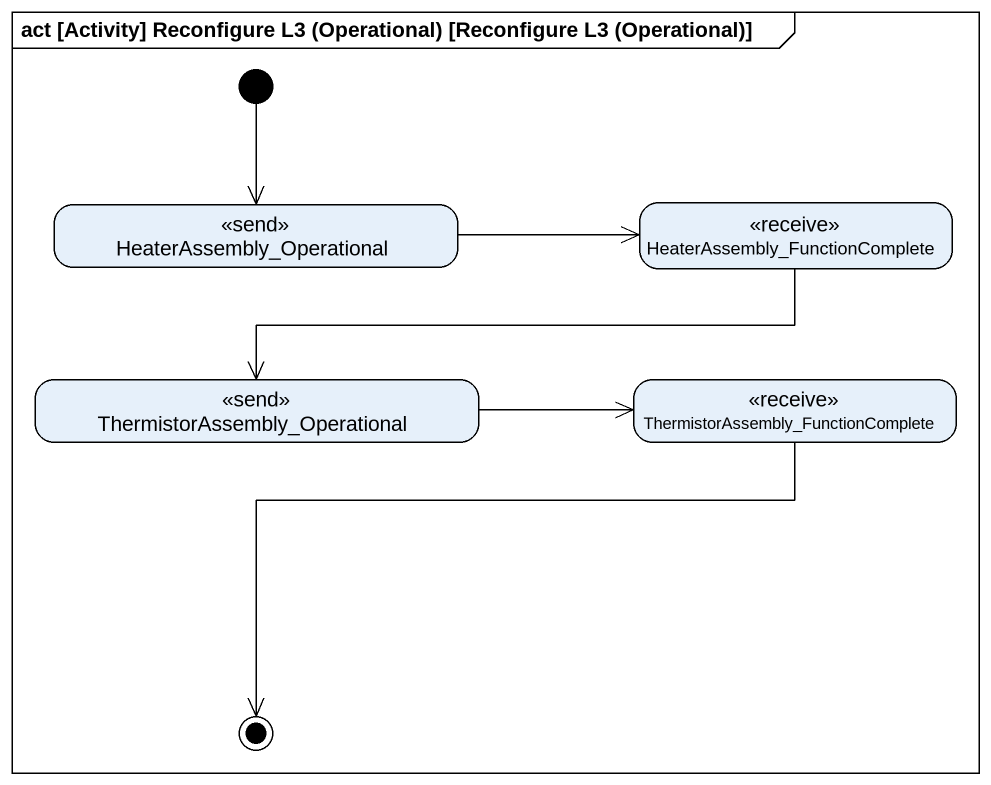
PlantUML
@startuml
mainframe act [Activity] Reconfigure L3 (Operational) [Reconfigure L3 (Operational)]
hide empty description
state HeaterAssembly_Operational <<send>>
state "HeaterAssembly_FunctionComplete" as HeaterAssembly <<receive>>
state "ThermistorAssembly_Operational" as ThermistorAssembly <<send>>
state "ThermistorAssembly_FunctionComplete" as ThermistorAssembly_2 <<receive>>
[*] --> HeaterAssembly_Operational
HeaterAssembly_Operational -right-> HeaterAssembly
HeaterAssembly -left-> ThermistorAssembly
ThermistorAssembly -right-> ThermistorAssembly_2
ThermistorAssembly_2 -left-> [*]
@enduml
